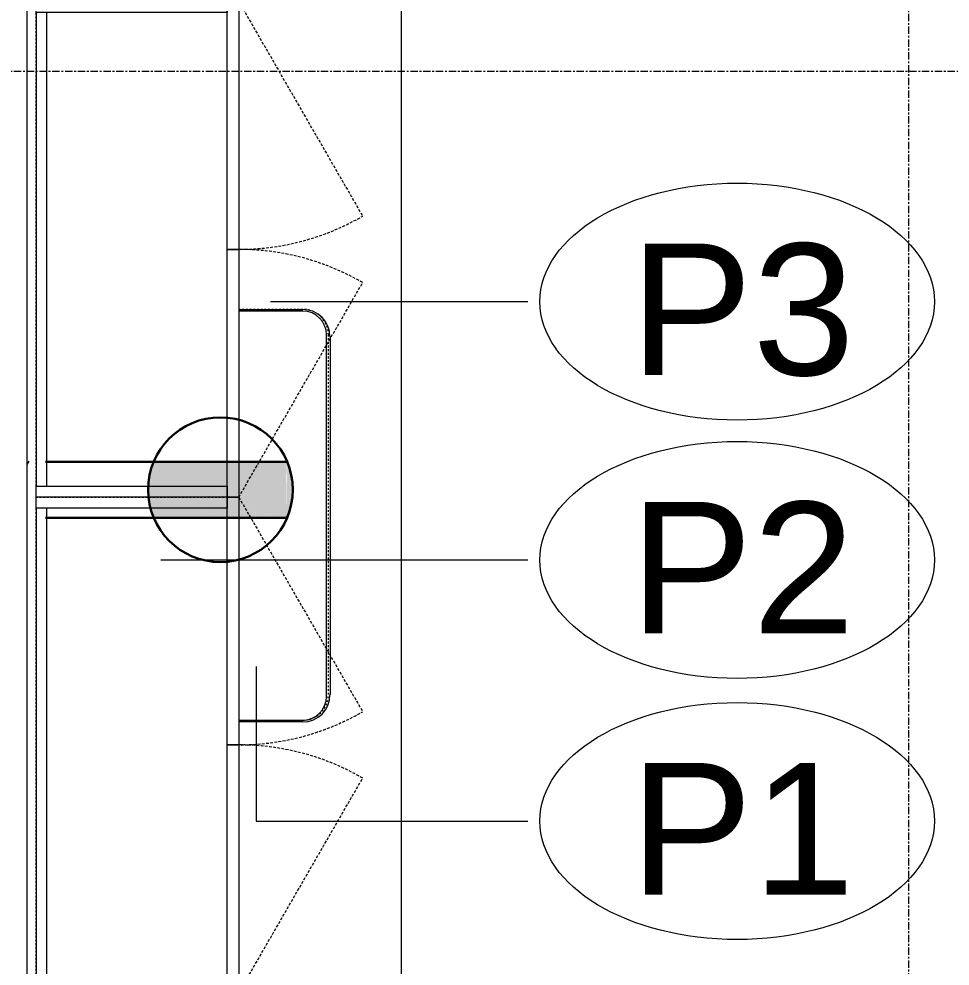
# Model space of a CAD drawing. Header units: inches. Extents: x 29752 to 31446, y 4278 to 5722.
# Drawn here: x 31030.5 to 31094.2, y 4522.9 to 4587.7 of the extents above; entities that cross this region are included whole.
import ezdxf

# ---------------------------------------------------------------- set-up
doc = ezdxf.new("R2010")
doc.units = ezdxf.units.IN
doc.header["$MEASUREMENT"] = 0
for name, pattern in [('Dash', [0.25, 0.125, -0.125]), ('Grid Line 1_2_', [0.875, 0.5, -0.125, 0.125, -0.125]), ('Hidden', [0.28125, 0.1875, -0.09375])]:
    doc.linetypes.add(name, pattern=pattern)
for name, color, linetype, lineweight in [('A-ANNO-NOTE', 131, 'Continuous', 30), ('A-WALL', 113, 'Continuous', 13), ('A-WALL-PATT', 111, 'Continuous', 13), ('P-SANR-FIXT', 6, 'Continuous', 9), ('P-SANR-FIXT-HDLN', 131, 'Dash', 9), ('P-SANR-FIXT-IDEN', 2, 'Continuous', 9), ('Q-CASE', 31, 'Continuous', 9), ('Q-CASE-HDLN', 31, 'Dash', 9), ('S-GRID', 1, 'Continuous', 9)]:
    doc.layers.add(name, color=color, linetype=linetype, lineweight=lineweight)
doc.styles.add('Swis721 Lt BT', font='swissl.ttf', dxfattribs={"height": 9})

# ---------------------------------------------------------------- blocks, each defined once
blk = doc.blocks.new('Casework 2 - Casework 2-5988859-FIRST FLOOR POWER _ SIGNAL')
at = {"layer": 'Q-CASE'}
for p, q in [((31056.659, 4486.686), (31056.659, 4622.186)), ((31045.534, 4567.795), (31049.912, 4567.795)), ((31051.772, 4565.936), (31051.772, 4541.436)), ((31049.912, 4539.576), (31045.534, 4539.576))]:
    blk.add_line(p, q, dxfattribs=at)
for centre, start, end in [((31049.912, 4565.936), 0, 90), ((31049.912, 4541.436), 270, 0)]:
    blk.add_arc(centre, 1.859, start, end, dxfattribs=at)
blk = doc.blocks.new('equip-sink-undr-elkay-single-lustertone-ELU - ByType-6047287-FIRST FLOOR POWER _ SIGNAL')
at = {"layer": 'P-SANR-FIXT'}
for p, q in [((-17.609, -1.75), (-17.609, -6.125)), ((10.375, -6.125), (10.375, -1.75)), ((-15.984, -7.75), (8.75, -7.75))]:
    blk.add_line(p, q, dxfattribs=at)
for centre, start, end in [((-15.984, -6.125), 180, 270), ((8.75, -6.125), 270, 0)]:
    blk.add_arc(centre, 1.625, start, end, dxfattribs=at)
at = {"layer": 'P-SANR-FIXT-HDLN'}
for p, q in [((-17.609, -1.75), (-17.609, -6.125)), ((10.5, -1.75), (10.5, -6.125)), ((-15.859, -7.875), (8.75, -7.875))]:
    blk.add_line(p, q, dxfattribs=at)
for centre, start, end in [((-15.859, -6.125), 180, 270), ((8.75, -6.125), 270, 0)]:
    blk.add_arc(centre, 1.75, start, end, dxfattribs=at)
blk = doc.blocks.new('CW Cupbd Ohead - 23_5_h x 13 7_8_d - 2 Doors - 2 SHELVES-6250947-FIRST FLOOR POWER _ SIGNAL')
at = {"layer": 'Q-CASE'}
for p, q in [((1.995, -2.362), (2.745, -2.362)), ((1.995, -15.45), (1.995, -2.362)), ((2.745, -2.362), (2.745, -15.45)), ((35.139, -2.362), (2.745, -2.362)), ((35.139, -2.362), (35.889, -2.362)), ((35.139, -15.45), (35.139, -2.362)), ((35.889, -15.45), (35.889, -2.362)), ((2.745, -3.112), (35.139, -3.112)), ((1.995, -15.45), (18.942, -15.45)), ((1.995, -15.45), (1.995, -16.237)), ((2.745, -15.45), (1.995, -15.45)), ((18.942, -16.237), (18.942, -15.45)), ((18.942, -15.45), (35.889, -15.45)), ((18.942, -15.45), (18.942, -16.237)), ((35.889, -15.45), (35.139, -15.45)), ((35.889, -16.237), (35.889, -15.45)), ((18.942, -16.237), (1.995, -16.237)), ((35.889, -16.237), (18.942, -16.237))]:
    blk.add_line(p, q, dxfattribs=at)
at = {"layer": 'Q-CASE', "linetype": 'Hidden'}
for p, q in [((1.995, -16.237), (16.672, -24.711)), ((35.889, -16.237), (21.213, -24.711))]:
    blk.add_line(p, q, dxfattribs=at)
for centre, start, end in [((1.995, -16.237), 330, 0.5), ((35.889, -16.237), 179.5, 210)]:
    blk.add_arc(centre, 16.947, start, end, dxfattribs=at)
at = {"layer": 'Q-CASE-HDLN'}
for p, q in [((1.995, -16.237), (1.995, -2.362)), ((1.995, -2.362), (35.889, -2.362)), ((35.889, -2.362), (35.889, -16.237)), ((35.889, -16.237), (1.995, -16.237))]:
    blk.add_line(p, q, dxfattribs=at)
blk = doc.blocks.new('Plumbing Equipment Tag - Standard-3394155-FIRST FLOOR POWER _ SIGNAL')
at = {"layer": 'P-SANR-FIXT-IDEN'}
blk.add_ellipse((-0.04989, 0.00375), major_axis=(-0.1406, 0), ratio=0.600473, dxfattribs=at)

msp = doc.modelspace()

# ---------------------------------------------------------------- hatches: boundary and pattern name
at = {"layer": 'A-ANNO-NOTE', "lineweight": 9}
for points in [[(31048.781, 4553.55), (31039.674, 4557.291), (31039.638, 4557.2), (31044.676, 4555.189)], [(31048.781, 4553.55), (31039.711, 4557.382), (31039.674, 4557.291), (31044.676, 4555.237)], [(31048.781, 4553.55), (31048.8, 4557.382), (31039.711, 4557.382), (31044.676, 4555.285)], [(31048.781, 4553.55), (31049.169, 4556.154), (31048.841, 4557.292)], [(31048.781, 4553.55), (31039.465, 4556.636), (31039.443, 4556.54), (31044.676, 4554.864)], [(31048.781, 4553.55), (31039.489, 4556.731), (31039.465, 4556.636), (31044.676, 4554.91)], [(31048.781, 4553.55), (31039.515, 4556.826), (31039.489, 4556.731), (31044.676, 4554.955)], [(31048.781, 4553.55), (31039.543, 4556.92), (31039.515, 4556.826), (31044.676, 4555.001)], [(31048.781, 4553.55), (31039.573, 4557.014), (31039.543, 4556.92), (31044.676, 4555.048)], [(31048.781, 4553.55), (31039.605, 4557.107), (31039.573, 4557.014), (31044.676, 4555.094)], [(31048.781, 4553.55), (31039.638, 4557.2), (31039.605, 4557.107), (31044.676, 4555.141)], [(31048.781, 4553.55), (31039.349, 4555.957), (31039.341, 4555.859), (31044.676, 4554.554)], [(31048.781, 4553.55), (31039.36, 4556.055), (31039.349, 4555.957), (31044.676, 4554.598)], [(31048.781, 4553.55), (31039.373, 4556.153), (31039.36, 4556.055), (31044.676, 4554.642)], [(31048.781, 4553.55), (31039.387, 4556.25), (31039.373, 4556.153), (31044.676, 4554.686)], [(31048.781, 4553.55), (31039.404, 4556.347), (31039.387, 4556.25), (31044.676, 4554.73)], [(31048.781, 4553.55), (31039.422, 4556.444), (31039.404, 4556.347), (31044.676, 4554.775)], [(31048.781, 4553.55), (31039.443, 4556.54), (31039.422, 4556.444), (31044.676, 4554.819)], [(31048.781, 4553.55), (31048.936, 4553.914), (31049.169, 4556.154)], [(31048.936, 4553.914), (31049.194, 4555.958), (31049.169, 4556.154)], [(31048.936, 4553.914), (31049.146, 4554.677), (31049.194, 4555.958)], [(31049.146, 4554.677), (31049.208, 4555.167), (31049.194, 4555.958)], [(31048.781, 4553.55), (31039.326, 4555.565), (31039.325, 4555.466), (31044.676, 4554.382)], [(31048.781, 4553.55), (31039.325, 4555.466), (31039.326, 4555.368), (31044.676, 4554.339)], [(31048.781, 4553.55), (31039.329, 4555.663), (31039.326, 4555.565), (31044.676, 4554.425)], [(31048.781, 4553.55), (31039.326, 4555.368), (31039.329, 4555.269), (31044.676, 4554.297)], [(31048.781, 4553.55), (31039.334, 4555.761), (31039.329, 4555.663), (31044.676, 4554.468)], [(31048.781, 4553.55), (31039.341, 4555.859), (31039.334, 4555.761), (31044.676, 4554.511)], [(31048.781, 4553.55), (31039.329, 4555.269), (31039.334, 4555.171), (31044.676, 4554.254)], [(31048.781, 4553.55), (31039.334, 4555.171), (31039.341, 4555.073), (31044.676, 4554.212)], [(31048.781, 4553.55), (31039.341, 4555.073), (31039.349, 4554.975), (31044.676, 4554.17)], [(31048.781, 4553.55), (31039.349, 4554.975), (31039.36, 4554.877), (31044.676, 4554.128)], [(31048.781, 4553.55), (31039.36, 4554.877), (31039.373, 4554.78), (31044.676, 4554.087)], [(31048.781, 4553.55), (31039.373, 4554.78), (31039.387, 4554.682), (31044.676, 4554.045)], [(31048.781, 4553.55), (31039.387, 4554.682), (31039.404, 4554.585), (31044.676, 4554.003)], [(31048.781, 4553.55), (31039.404, 4554.585), (31039.422, 4554.489), (31044.676, 4553.962)], [(31048.781, 4553.55), (31039.422, 4554.489), (31039.443, 4554.393), (31044.676, 4553.92)], [(31048.781, 4553.55), (31039.443, 4554.393), (31039.465, 4554.297), (31044.676, 4553.879)], [(31048.781, 4553.55), (31039.465, 4554.297), (31039.489, 4554.201), (31044.676, 4553.838)], [(31048.781, 4553.55), (31039.489, 4554.201), (31039.515, 4554.107), (31044.676, 4553.797)], [(31048.781, 4553.55), (31039.515, 4554.107), (31039.543, 4554.012), (31044.676, 4553.755)], [(31048.781, 4553.55), (31039.543, 4554.012), (31039.573, 4553.918), (31044.676, 4553.714)], [(31048.781, 4553.55), (31039.573, 4553.918), (31039.605, 4553.825), (31044.676, 4553.673)], [(31048.781, 4553.55), (31039.605, 4553.825), (31039.638, 4553.733), (31044.676, 4553.632)], [(31048.781, 4553.55), (31039.638, 4553.733), (31039.674, 4553.641), (31044.676, 4553.591)], [(31039.711, 4553.55), (31044.676, 4553.591), (31039.674, 4553.641)]]:
    msp.add_hatch(color=256, dxfattribs=at).paths.add_polyline_path(points, flags=0)
at = {"layer": 'A-WALL-PATT', "lineweight": 9}
h = msp.add_hatch(dxfattribs=at)
h.set_pattern_fill('FP_1', color=256, style=0, pattern_type=2)
h.set_pattern_definition([(0, (0, 0), (30.72, 7.68), [1.267, -21.773, 1.267, -21.773, -122.88]), (0, (0, 0), (30.72, 7.68), [-46.08, 1.267, -44.813, 1.267, -21.773, -53.76]), (0, (0, 0), (30.72, 7.68), [-115.2, 1.267, -14.093, 1.267, -37.133]), (120, (11.52, 3.84), (-22.0110751, 22.7643004), [1.267, -21.773, 1.267, -21.773, -122.88]), (120, (11.52, 3.84), (-22.0110751, 22.7643004), [-46.08, 1.267, -44.813, 1.267, -21.773, -53.76]), (120, (11.52, 3.84), (-22.0110751, 22.7643004), [-115.2, 1.267, -14.093, 1.267, -37.133]), (240, (15.36, 19.2), (-8.7089249, -30.4443004), [1.267, -21.773, 1.267, -21.773, -122.88]), (240, (15.36, 19.2), (-8.7089249, -30.4443004), [-46.08, 1.267, -44.813, 1.267, -21.773, -53.76]), (240, (15.36, 19.2), (-8.7089249, -30.4443004), [-115.2, 1.267, -14.093, 1.267, -37.133])])
h.paths.add_polyline_path([(31031.034, 4455.686), (31031.635, 4455.686), (31031.617, 4622.571), (31031.034, 4622.571), (31031.034, 4457.815)], flags=0)

# ---------------------------------------------------------------- linework, layer by layer
at = {"layer": 'A-ANNO-NOTE'}
for p, q in [((31032.312, 4557.382), (31048.839, 4557.382)), ((31032.312, 4557.382), (31048.839, 4557.382)), ((31032.312, 4553.55), (31048.839, 4553.55))]:
    msp.add_line(p, q, dxfattribs=at)
at = {"layer": 'A-ANNO-NOTE', "lineweight": 9}
for p, q in [((31048.8, 4557.382), (31039.711, 4557.382)), ((31039.711, 4553.55), (31048.781, 4553.55))]:
    msp.add_line(p, q, dxfattribs=at)
at = {"layer": 'A-ANNO-NOTE'}
msp.add_circle((31044.275, 4555.466), 4.95, dxfattribs=at)
at = {"layer": 'A-ANNO-NOTE', "lineweight": 9}
for centre, radius, start, end in [((31044.275, 4555.466), 4.95, 157.2244, 202.7756), ((31044.719, 4555.486), 4.5, 334.51562, 24.92336)]:
    msp.add_arc(centre, radius, start, end, dxfattribs=at)
at = {"layer": 'A-WALL'}
msp.add_line((31031.034, 4623.196), (31031.034, 4455.686), dxfattribs=at)
at = {"layer": 'P-SANR-FIXT-IDEN'}
for p, q in [((31047.702, 4568.33), (31065.307, 4568.33)), ((31040.209, 4550.658), (31065.307, 4550.658)), ((31046.726, 4543.375), (31046.726, 4532.8)), ((31046.726, 4532.8), (31065.307, 4532.8))]:
    msp.add_line(p, q, dxfattribs=at)
at = {"layer": 'S-GRID', "linetype": 'Grid Line 1_2_'}
for p, q in [((31091.362, 4277.766), (31091.362, 5698.128)), ((31446.272, 4584.077), (29775.662, 4584.077))]:
    msp.add_line(p, q, dxfattribs=at)

# ---------------------------------------------------------------- block references
at = {"layer": 'P-SANR-FIXT', "rotation": 89.9999999999995}
msp.add_blockref('equip-sink-undr-elkay-single-lustertone-ELU - ByType-6047287-FIRST FLOOR POWER _ SIGNAL', (31043.784, 4557.309), dxfattribs=at)
at = {"layer": 'P-SANR-FIXT-IDEN', "xscale": 95.99999999999994, "yscale": 95.99999999999994, "zscale": 95.99999999999994}
for p in [(31084.416, 4567.97), (31084.416, 4550.298), (31084.416, 4532.44)]:
    msp.add_blockref('Plumbing Equipment Tag - Standard-3394155-FIRST FLOOR POWER _ SIGNAL', p, dxfattribs=at)
at = {"layer": 'Q-CASE'}
msp.add_blockref('Casework 2 - Casework 2-5988859-FIRST FLOOR POWER _ SIGNAL', (0, 0), dxfattribs=at)
for p, rotation in [((31029.297, 4552.963), 90.00000000001845), ((31029.297, 4519.069), 90.00000000000924)]:
    msp.add_blockref('CW Cupbd Ohead - 23_5_h x 13 7_8_d - 2 Doors - 2 SHELVES-6250947-FIRST FLOOR POWER _ SIGNAL', p, dxfattribs=dict(at, rotation=rotation))

# ---------------------------------------------------------------- texts
at = {"layer": 'P-SANR-FIXT-IDEN', "char_height": 9, "width": 17.574, "attachment_point": 1, "style": 'Swis721 Lt BT'}
for s, insert in [('P3', (31072.297, 4572.305)), ('P2', (31072.297, 4554.632)), ('P1', (31072.297, 4536.774))]:
    msp.add_mtext(s, dxfattribs=dict(at, insert=insert))

doc.saveas('drawing.dxf')
